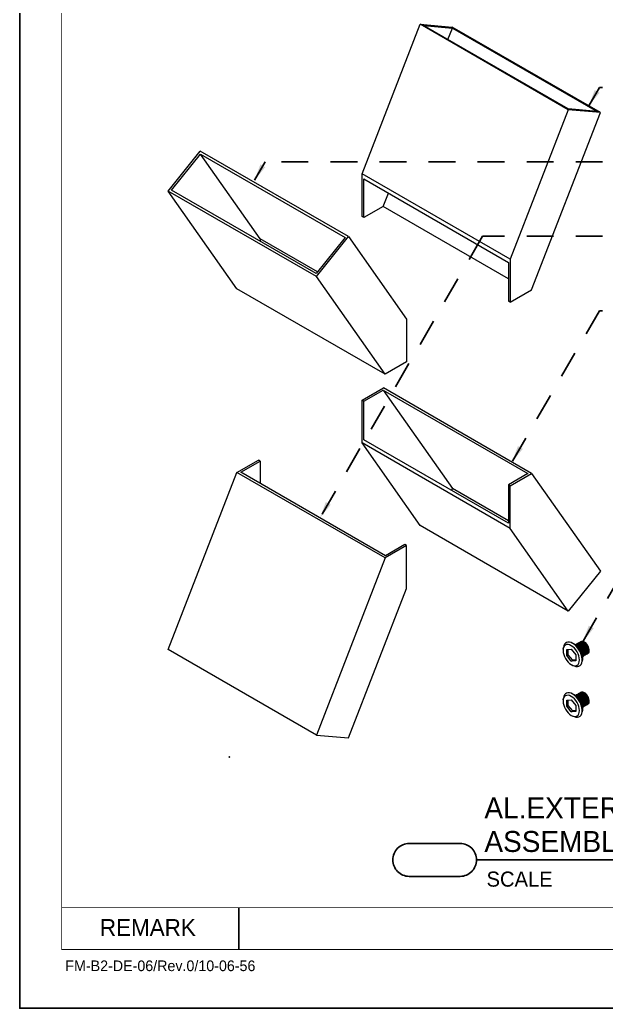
# Model space of a CAD drawing. Header units: millimetres. Extents: x -244126 to 368105, y -173968 to 259060.
# Drawn here: x -167.5 to -27.5, y 2857.8 to 3093.7 of the extents above; entities that cross this region are included whole.
import ezdxf
from ezdxf.enums import TextEntityAlignment as Align

# ---------------------------------------------------------------- set-up
doc = ezdxf.new("R2010")
doc.units = ezdxf.units.MM
doc.header["$MEASUREMENT"] = 0
for name, pattern in [('005_GG_TA_LINE', [13.75, 5, -1.25, 1.25, -1.25, 5]), ('BORDER2', [22.225, 6.35, -3.175, 6.35, -3.175, 0, -3.175]), ('HIDDEN', [9.525, 6.35, -3.175]), ('TA_HL_000.90000', [5.85, 3.195, -2.655])]:
    doc.linetypes.add(name, pattern=pattern)
for name, color, linetype in [('000 - H A T C H', 8, 'Continuous'), ('000 - L I N E 0.1', 1, 'Continuous'), ('000 - SYMBOL CON', 1, 'Continuous'), ('000 - T E X T', 4, 'Continuous'), ('000 - TITLEBLOCK', 4, 'Continuous')]:
    doc.layers.add(name, color=color, linetype=linetype)
doc.styles.add('BROWALLIA', font='BrowalliaUPC.ttf')
doc.styles.add('century gothic111111', font='CordiaUPC.ttf')
doc.styles.add('Cetury Gothic', font='GOTHIC.TTF')
doc.styles.add('MtXpl_BrowalliaUPC', font='BrowalliaUPC.ttf')
doc.styles.add('TA', font='Cordia New.ttf', dxfattribs={"height": 4.5})

# ---------------------------------------------------------------- blocks, each defined once
blk = doc.blocks.new('A$Cfd196da9')
at = {"color": 0, "linetype": 'ByBlock', "const_width": 0.1}
blk.add_lwpolyline([(-143.5, -98), (96.5, -98), (96.5, 99), (-143.5, 99)], close=True, dxfattribs=at)
blk = doc.blocks.new('*U1670')
at = {"linetype": '005_GG_TA_LINE'}
blk.add_point((50, 60), dxfattribs=at)
at = {"layer": '000 - L I N E 0.1', "color": 21, "linetype": 'Continuous'}
blk.add_lwpolyline([(0, 14.24), (0, 0), (14.24, 0)], dxfattribs=at)
at = {"layer": '000 - T E X T', "color": 3}
blk.add_line((52.3, 24), (52.3, 14), dxfattribs=at)
at = {"layer": '000 - T E X T', "color": 3, "const_width": 0.2}
blk.add_lwpolyline([(10, 24), (490, 24)], dxfattribs=at)
at = {"layer": '000 - TITLEBLOCK', "color": 250}
blk.add_lwpolyline([(0, 0), (594, 0), (594, 420), (0, 420)], close=True, dxfattribs=at)
at = {"layer": '000 - T E X T', "color": 3, "xscale": 2, "yscale": 2, "zscale": 2}
blk.add_blockref('A$Cfd196da9', (297, 210), dxfattribs=at)
at = {"color": 4, "insert": (19.12, 21.28), "char_height": 4, "width": 228.247, "attachment_point": 1, "style": 'BROWALLIA'}
blk.add_mtext('{\\fCentury Gothic|b0|i0|c0|p34;REMARK}', dxfattribs=at)
at = {"color": 4, "style": 'TA'}
blk.add_attdef('PAPER_SIZE', text='', height=2.5, dxfattribs=at).set_placement((568.6, 9.97), align=Align.MIDDLE_RIGHT)
blk.add_attdef('SCALE_SIZE', text='', height=2.5, dxfattribs=at).set_placement((573.51, 10.03), align=Align.MIDDLE_LEFT)
at = {"layer": '000 - H A T C H', "color": 4, "insert": (10.87, 11.4), "char_height": 2.5428, "attachment_point": 1, "style": 'century gothic111111'}
blk.add_mtext('FM-B2-DE-06/Rev.0/10-06-56', dxfattribs=at)
at = {"layer": '000 - T E X T', "color": 250, "style": 'TA'}
for tag, height, p in [('SUPERLINK', 2, (17.26, 415.77)), ('NAMEFILE', 2, (17.26, 411.76)), ('SC', 40, (3.36, 375.21))]:
    blk.add_attdef(tag, text='', height=height, dxfattribs=at).set_placement(p, align=Align.MIDDLE_LEFT)
at = {"layer": '000 - T E X T', "color": 4, "style": 'TA'}
for tag, height, p in [('NAME_JOB_1', 2, (523.67, 338.25)), ('NAME_JOB_2', 2, (523.67, 333.89)), ('NAME_PROJECT_1', 3, (493.81, 318.97)), ('NAME_PROJECT_2', 3, (493.81, 311.57)), ('NAME_PROJECT_3', 3, (493.81, 304.17)), ('CODE_VALUE_1', 1.9, (521.15, 289.12)), ('CODE_VALUE_2', 1.9, (521.15, 283.12)), ('PART_NAME_VALUE_1', 1.9, (521.15, 275.87)), ('PART_NAME_VALUE_2', 1.9, (521.15, 269.87)), ('PART_NAME_VALUE_3', 1.9, (521.15, 263.87)), ('MATTERIAL_VALUE_1', 3.6, (521.96, 256.9)), ('SPEC_VALUE', 3.6, (521.96, 248.68)), ('THICKNESS_VALUE', 3.6, (521.96, 240.53)), ('COATING_VALUE_1', 3.6, (521.96, 232.5)), ('COATING_VALUE_2', 3.6, (521.96, 224.47)), ('NAME_TITLE_1', 2.4, (494.51, 77.62)), ('NAME_TITLE_2', 2.4, (494.51, 70.96)), ('NAME_TITLE_3', 2.4, (494.51, 64.3)), ('DRAWING_NO1', 2.4, (494.61, 32.92)), ('DRAWING_NO2', 2.4, (494.61, 24.91))]:
    blk.add_attdef(tag, text='', height=height, dxfattribs=at).set_placement(p, align=Align.MIDDLE_LEFT)
for tag, p in [('NAME_DAFT', (553.41, 136.22)), ('NAME_CHECKED', (553.41, 122.6)), ('NAME_DESIGNER', (553.41, 109.21)), ('NAME_DESIGN_MGR', (553.41, 95.12))]:
    blk.add_attdef(tag, text='', height=3.6, dxfattribs=at).set_placement(p, align=Align.MIDDLE_CENTER)
for tag, p, height in [('REV', (553.53, 50.25), 3.75), ('NAME_REMARK', (55.29, 17.3), 4)]:
    blk.add_attdef(tag, p, '', height=height, dxfattribs=at)
at = {"layer": '000 - T E X T', "color": 4, "style": 'Cetury Gothic'}
for tag, p in [('SHEET_NO.', (561.58, 34)), ('TOTAL_SHEET_NO.', (560.97, 17.64))]:
    blk.add_attdef(tag, text='', height=3.6, dxfattribs=at).set_placement(p, align=Align.CENTER)
blk = doc.blocks.new('A$C9a1803af')
at = {"color": 0, "linetype": 'Continuous', "lineweight": 0, "extrusion": (-1.11022e-16, 0.816497, 0.57735)}
for p, q in [((10.9, 133.95), (24.75, 169.65)), ((60.1, 149.24), (24.75, 169.65)), ((24.75, 169.65), (32.4, 168.97)), ((25.54, 169.37), (32.46, 168.75)), ((60.05, 149.45), (25.54, 169.37)), ((31.39, 165.99), (32.46, 168.75)), ((67.76, 148.55), (32.4, 168.97)), ((32.46, 168.75), (66.97, 148.83)), ((60.1, 149.24), (46.25, 113.54)), ((66.97, 148.83), (60.05, 149.45)), ((67.76, 148.55), (60.1, 149.24)), ((51.36, 106.28), (67.76, 148.55)), ((-35.36, 129.84), (-27.7, 139.37)), ((7.65, 118.95), (-27.7, 139.37)), ((-34.56, 130.06), (-27.64, 138.67)), ((-13.43, 118.44), (-27.64, 138.67)), ((-27.64, 138.67), (6.86, 118.74)), ((46.25, 113.54), (10.9, 133.95)), ((10.9, 123.75), (10.9, 133.95)), ((11.32, 123.5), (11.32, 132.73)), ((11.32, 132.73), (45.83, 112.8)), ((0, 109.43), (-35.36, 129.84)), ((-18.95, 106.51), (-35.36, 129.84)), ((-0.06, 110.13), (-34.56, 130.06)), ((15.94, 126.16), (17.17, 129.35)), ((15.94, 126.16), (11.32, 123.5)), ((45.83, 108.91), (15.94, 126.16)), ((11.32, 123.5), (10.9, 123.75)), ((-13.43, 118.44), (-13.43, 117.85)), ((0.26, 110.53), (-13.43, 118.44)), ((6.86, 118.74), (-0.06, 110.13)), ((0, 109.43), (7.65, 118.95)), ((7.65, 118.95), (21.5, 99.25)), ((46.25, 113.54), (46.25, 103.33)), ((45.83, 112.8), (45.83, 103.58)), ((16.4, 86.1), (0, 109.43)), ((16.4, 86.1), (-18.95, 106.51)), ((46.25, 103.33), (51.36, 106.28)), ((46.25, 103.33), (45.83, 103.58)), ((21.5, 99.25), (21.5, 89.04)), ((21.5, 89.04), (16.4, 86.1)), ((10.9, 79.92), (16, 82.87)), ((51.36, 62.45), (16, 82.87)), ((11.32, 79.68), (15.94, 82.34)), ((15.94, 82.34), (32.46, 58.83)), ((15.94, 82.34), (50.44, 62.42)), ((11.32, 79.68), (10.9, 79.92)), ((10.9, 69.71), (10.9, 79.92)), ((11.32, 70.45), (11.32, 79.68)), ((46.25, 49.3), (10.9, 69.71)), ((24.75, 50.01), (10.9, 69.71)), ((45.83, 50.53), (11.32, 70.45)), ((-18.95, 62.69), (-13.85, 65.63)), ((-18.04, 62.72), (-13.43, 65.39)), ((-13.43, 65.39), (-13.85, 65.63)), ((-13.43, 65.39), (-13.43, 60.06)), ((-35.36, 20.41), (-18.95, 62.69)), ((16.4, 42.27), (-18.95, 62.69)), ((16.47, 42.8), (-18.04, 62.72)), ((50.44, 62.42), (45.83, 59.75)), ((46.25, 59.51), (51.36, 62.45)), ((51.36, 62.45), (67.76, 39.12)), ((45.83, 59.75), (45.83, 50.53)), ((46.25, 59.51), (45.83, 59.75)), ((46.25, 49.3), (46.25, 59.51)), ((32.46, 58.83), (32.14, 58.43)), ((45.83, 51.11), (32.46, 58.83)), ((60.1, 29.6), (24.75, 50.01)), ((60.1, 29.6), (46.25, 49.3)), ((21.5, 45.22), (16.4, 42.27)), ((21.08, 45.46), (16.47, 42.8)), ((21.5, 45.22), (21.08, 45.46)), ((21.5, 35.01), (21.5, 45.22)), ((16.4, 42.27), (0, 0)), ((67.76, 39.12), (60.1, 29.6)), ((7.65, -0.68), (21.5, 35.01)), ((61.27, 21.86), (60.88, 22.03)), ((0, 0), (-35.36, 20.41)), ((58.88, 20.48), (58.93, 20.91)), ((59.76, 20.38), (60.82, 20.47)), ((59.76, 18.97), (59.76, 20.38)), ((59.76, 18.97), (60.12, 19.17)), ((60.82, 17.65), (59.76, 18.97)), ((60.12, 19.17), (60.12, 20.41)), ((61.18, 17.85), (60.12, 19.17)), ((60.82, 20.47), (61.88, 19.15)), ((61.88, 19.15), (61.88, 17.74)), ((60.82, 17.65), (61.18, 17.85)), ((61.88, 17.74), (60.82, 17.65)), ((61.09, 16.67), (61.48, 16.5)), ((61.88, 17.91), (61.18, 17.85)), ((63.47, 18.04), (63.42, 17.62)), ((61.27, 9.76), (60.88, 9.93)), ((58.88, 8.38), (58.93, 8.81)), ((59.76, 8.28), (60.82, 8.38)), ((59.76, 6.87), (59.76, 8.28)), ((60.12, 7.07), (60.12, 8.31)), ((60.82, 8.38), (61.88, 7.06)), ((59.76, 6.87), (60.12, 7.07)), ((60.82, 5.55), (59.76, 6.87)), ((61.18, 5.75), (60.12, 7.07)), ((60.82, 5.55), (61.18, 5.75)), ((61.88, 5.64), (60.82, 5.55)), ((61.88, 5.81), (61.18, 5.75)), ((61.88, 7.06), (61.88, 5.64)), ((63.47, 5.95), (63.42, 5.52)), ((61.09, 4.57), (61.48, 4.4)), ((0, 0), (7.65, -0.68))]:
    blk.add_line(p, q, dxfattribs=at)
at = {"color": 0, "linetype": 'Continuous', "lineweight": 0}
for centre, major_axis, start_param, end_param in [((60.82, 19.06), (1.39, -2.4), -3.926991, 2.356194), ((61.18, 19.26), (-1.6, 2.77), -0.785398, 0.651399), ((61.18, 19.26), (1.6, -2.77), -0.651399, 2.356194), ((64, 20.9), (-0.75, 1.3), -2.62121, -1.793857), ((60.82, 6.96), (1.39, -2.4), -3.926991, 2.356194), ((61.18, 7.16), (-1.6, 2.77), -0.785398, 0.651399), ((61.18, 7.16), (1.6, -2.77), -0.651399, 2.356194), ((64, 8.8), (-0.75, 1.3), -2.62121, -1.793857)]:
    blk.add_ellipse(centre, major_axis=major_axis, ratio=0.57735, start_param=start_param, end_param=end_param, dxfattribs=at)
at = {"color": 0, "linetype": 'Continuous', "lineweight": 0, "extrusion": (3.56837e-16, 2.70119e-16, -1)}
for centre in [(61.53, 19.47), (61.53, 7.37)]:
    blk.add_ellipse(centre, major_axis=(1.39, -2.4), ratio=0.57735, start_param=-2.490193, end_param=-2.356194, dxfattribs=at)
at = {"color": 0, "linetype": 'Continuous', "lineweight": 0, "extrusion": (1.12748e-16, 1.93293e-16, -1)}
blk.add_ellipse((61.53, 19.47), major_axis=(1.39, -2.4), ratio=0.57735, start_param=-2.356194, end_param=-0.651399, dxfattribs=at)
at = {"color": 0, "linetype": 'Continuous', "lineweight": 0, "extrusion": (1.88578e-16, 1.72974e-16, -1)}
blk.add_ellipse((61.53, 7.37), major_axis=(1.39, -2.4), ratio=0.57735, start_param=-2.356194, end_param=-0.651399, dxfattribs=at)
at = {"color": 0, "linetype": 'Continuous', "lineweight": 0}
for points, knots in [([(61.8, 21.56), (61.83, 21.57), (61.92, 21.59), (62.1, 21.6), (62.42, 21.5), (62.85, 21.2), (63.3, 20.61), (63.62, 19.83), (63.65, 19.16), (63.52, 18.83), (63.46, 18.74)], [102.445589, 102.445589, 102.445589, 102.445589, 102.544039, 102.766343, 102.988648, 103.433257, 103.877866, 104.322475, 104.915286, 105.201452, 105.201452, 105.201452, 105.201452]), ([(61.93, 21.59), (61.94, 21.59), (62.03, 21.71), (62.27, 21.84), (62.76, 21.73), (63.27, 21.34), (63.7, 20.73), (63.96, 20.02), (64, 19.35), (63.82, 18.88), (63.59, 18.71), (63.47, 18.67)], [95.853593, 95.853593, 95.853593, 95.853593, 95.874904, 96.319513, 96.764122, 97.208731, 97.65334, 98.097949, 98.542558, 98.987167, 99.345121, 99.345121, 99.345121, 99.345121]), ([(62, 21.4), (62.03, 21.4), (62.06, 21.39), (62.09, 21.39), (62.15, 21.38), (62.23, 21.36), (62.3, 21.33), (62.45, 21.26), (62.6, 21.15), (62.74, 21.01), (62.88, 20.87), (63.02, 20.69), (63.13, 20.5), (63.24, 20.31), (63.32, 20.1), (63.38, 19.89), (63.45, 19.61), (63.46, 19.34), (63.41, 19.12), (63.4, 19.11), (63.4, 19.09), (63.4, 19.08)], [-57.132456, -57.132456, -57.132456, -57.132456, -56.834505, -56.834505, -56.834505, -56.164546, -56.164546, -56.164546, -54.824629, -54.824629, -54.824629, -53.484711, -53.484711, -53.484711, -52.144794, -52.144794, -52.144794, -50.358237, -50.358237, -50.358237, -50.24491, -50.24491, -50.24491, -50.24491]), ([(62.18, 21.57), (62.21, 21.59), (62.25, 21.59), (62.29, 21.6), (62.42, 21.61), (62.56, 21.58), (62.71, 21.5), (62.86, 21.43), (63.01, 21.31), (63.15, 21.16), (63.29, 21.01), (63.42, 20.83), (63.52, 20.63), (63.63, 20.43), (63.7, 20.22), (63.75, 20.01), (63.79, 19.81), (63.8, 19.61), (63.78, 19.43), (63.76, 19.25), (63.7, 19.1), (63.61, 18.99), (63.59, 18.97), (63.57, 18.95), (63.55, 18.93)], [-76.709945, -76.709945, -76.709945, -76.709945, -76.263308, -76.263308, -76.263308, -74.923391, -74.923391, -74.923391, -73.583473, -73.583473, -73.583473, -72.243556, -72.243556, -72.243556, -70.903638, -70.903638, -70.903638, -69.563721, -69.563721, -69.563721, -68.223803, -68.223803, -68.223803, -67.972558, -67.972558, -67.972558, -67.972558]), ([(62.29, 21.79), (62.31, 21.83), (62.42, 21.95), (62.66, 22.03), (63.01, 21.96), (63.35, 21.76), (63.68, 21.45), (63.97, 21.05), (64.18, 20.6), (64.32, 20.13), (64.35, 19.69), (64.25, 19.18), (64, 18.92), (63.77, 18.86), (63.75, 18.86)], [89.570644, 89.570644, 89.570644, 89.570644, 89.699779, 90.094987, 90.391393, 90.687799, 90.984205, 91.280611, 91.577017, 91.873423, 92.169829, 92.466235, 93.059047, 93.139677, 93.139677, 93.139677, 93.139677]), ([(62.53, 21.77), (62.58, 21.79), (62.64, 21.81), (62.7, 21.81), (62.79, 21.81), (62.88, 21.79), (62.98, 21.75), (63.07, 21.71), (63.17, 21.65), (63.27, 21.57), (63.37, 21.5), (63.47, 21.41), (63.56, 21.3), (63.65, 21.2), (63.74, 21.08), (63.81, 20.95), (63.89, 20.82), (63.95, 20.69), (64, 20.55), (64.06, 20.41), (64.09, 20.27), (64.12, 20.14), (64.14, 20), (64.15, 19.87), (64.14, 19.74), (64.14, 19.62), (64.11, 19.51), (64.08, 19.4), (64.04, 19.3), (63.98, 19.21), (63.91, 19.13)], [-95.645785, -95.645785, -95.645785, -95.645785, -95.022153, -95.022153, -95.022153, -94.128875, -94.128875, -94.128875, -93.235597, -93.235597, -93.235597, -92.342318, -92.342318, -92.342318, -91.44904, -91.44904, -91.44904, -90.555762, -90.555762, -90.555762, -89.662483, -89.662483, -89.662483, -88.769205, -88.769205, -88.769205, -87.875927, -87.875927, -87.875927, -86.909902, -86.909902, -86.909902, -86.909902]), ([(62.64, 22), (62.69, 22.07), (62.9, 22.24), (63.43, 22.2), (63.94, 21.77), (64.23, 21.38), (64.36, 21.17), (64.45, 20.98), (64.51, 20.83), (64.62, 20.54), (64.71, 20.09), (64.65, 19.55), (64.43, 19.19), (64.21, 19.08), (64.1, 19.06)], [83.287799, 83.287799, 83.287799, 83.287799, 83.574055, 84.166867, 84.759679, 84.907882, 85.056085, 85.204288, 85.278389, 85.352491, 85.747699, 86.142907, 86.538115, 86.857154, 86.857154, 86.857154, 86.857154]), ([(63.61, 19.6), (63.61, 19.74), (63.58, 19.9), (63.54, 20.05), (63.5, 20.17), (63.46, 20.29), (63.4, 20.41), (63.32, 20.59), (63.22, 20.75), (63.11, 20.9), (62.99, 21.05), (62.87, 21.18), (62.74, 21.27), (62.71, 21.3), (62.68, 21.32), (62.65, 21.34)], [-315.237979, -315.237979, -315.237979, -315.237979, -314.241946, -314.241946, -314.241946, -313.465186, -313.465186, -313.465186, -312.300045, -312.300045, -312.300045, -311.134905, -311.134905, -311.134905, -310.859291, -310.859291, -310.859291, -310.859291]), ([(62.88, 21.98), (63.02, 22.03), (63.2, 22.01), (63.39, 21.93), (63.58, 21.83), (63.79, 21.66), (63.97, 21.44), (64.01, 21.39), (64.05, 21.33), (64.09, 21.27), (64.13, 21.21), (64.17, 21.14), (64.21, 21.08), (64.24, 21.01), (64.28, 20.95), (64.31, 20.88), (64.32, 20.84), (64.34, 20.81), (64.35, 20.78), (64.36, 20.74), (64.37, 20.71), (64.39, 20.67), (64.45, 20.49), (64.49, 20.3), (64.5, 20.13), (64.51, 19.95), (64.49, 19.79), (64.45, 19.65), (64.4, 19.52), (64.34, 19.42), (64.26, 19.34)], [-114.582277, -114.582277, -114.582277, -114.582277, -112.88772, -112.88772, -112.88772, -111.101163, -111.101163, -111.101163, -110.654524, -110.654524, -110.654524, -110.207885, -110.207885, -110.207885, -109.761246, -109.761246, -109.761246, -109.537926, -109.537926, -109.537926, -109.314607, -109.314607, -109.314607, -108.123569, -108.123569, -108.123569, -106.932531, -106.932531, -106.932531, -105.84436, -105.84436, -105.84436, -105.84436]), ([(62.99, 22.2), (63.03, 22.25), (63.17, 22.39), (63.52, 22.45), (64.03, 22.22), (64.52, 21.73), (64.89, 21.06), (65.07, 20.35), (65.01, 19.73), (64.77, 19.38), (64.54, 19.28), (64.45, 19.26)], [77.004006, 77.004006, 77.004006, 77.004006, 77.201326, 77.645935, 78.090544, 78.535153, 78.979762, 79.424371, 79.86898, 80.313589, 80.573008, 80.573008, 80.573008, 80.573008]), ([(63.97, 19.8), (63.96, 20.02), (63.9, 20.25), (63.81, 20.48), (63.71, 20.75), (63.55, 21.01), (63.37, 21.21), (63.26, 21.35), (63.13, 21.46), (63, 21.54)], [-296.302093, -296.302093, -296.302093, -296.302093, -294.822937, -294.822937, -294.822937, -293.075226, -293.075226, -293.075226, -291.918801, -291.918801, -291.918801, -291.918801]), ([(63.24, 22.18), (63.32, 22.21), (63.41, 22.22), (63.51, 22.21), (63.65, 22.18), (63.8, 22.11), (63.95, 22.01), (64.1, 21.9), (64.24, 21.75), (64.37, 21.58), (64.5, 21.4), (64.61, 21.21), (64.69, 21), (64.78, 20.8), (64.83, 20.58), (64.85, 20.38), (64.86, 20.19), (64.85, 20), (64.8, 19.84), (64.76, 19.72), (64.69, 19.62), (64.61, 19.54)], [-133.518196, -133.518196, -133.518196, -133.518196, -132.539843, -132.539843, -132.539843, -131.199926, -131.199926, -131.199926, -129.860008, -129.860008, -129.860008, -128.520091, -128.520091, -128.520091, -127.180173, -127.180173, -127.180173, -125.840256, -125.840256, -125.840256, -124.779464, -124.779464, -124.779464, -124.779464]), ([(64.32, 20.01), (64.32, 20.01), (64.32, 20.01), (64.32, 20.02), (64.31, 20.19), (64.28, 20.37), (64.22, 20.55), (64.14, 20.79), (64.02, 21.03), (63.87, 21.23), (63.8, 21.34), (63.72, 21.43), (63.64, 21.51), (63.6, 21.55), (63.55, 21.59), (63.51, 21.63), (63.47, 21.67), (63.43, 21.7), (63.38, 21.73), (63.37, 21.73), (63.36, 21.74), (63.35, 21.75)], [-277.362464, -277.362464, -277.362464, -277.362464, -277.345828, -277.345828, -277.345828, -276.180688, -276.180688, -276.180688, -274.627167, -274.627167, -274.627167, -273.850407, -273.850407, -273.850407, -273.462027, -273.462027, -273.462027, -273.073646, -273.073646, -273.073646, -272.990275, -272.990275, -272.990275, -272.990275]), ([(64.68, 20.22), (64.67, 20.26), (64.67, 20.3), (64.66, 20.35), (64.63, 20.61), (64.54, 20.89), (64.4, 21.15), (64.27, 21.41), (64.09, 21.64), (63.9, 21.81), (63.84, 21.86), (63.77, 21.91), (63.71, 21.95)], [-258.422001, -258.422001, -258.422001, -258.422001, -258.121009, -258.121009, -258.121009, -256.373298, -256.373298, -256.373298, -254.625587, -254.625587, -254.625587, -254.056782, -254.056782, -254.056782, -254.056782]), ([(64.9, 21.03), (64.84, 21.19), (64.77, 21.34), (64.68, 21.48), (64.56, 21.67), (64.42, 21.85), (64.26, 21.99), (64.18, 22.06), (64.09, 22.13), (64.01, 22.19)], [2.609386, 2.609386, 2.609386, 2.609386, 3.617089, 3.617089, 3.617089, 4.970011, 4.970011, 4.970011, 5.708293, 5.708293, 5.708293, 5.708293]), ([(62.25, 21.16), (62.31, 21.12), (62.59, 20.89), (62.97, 20.38), (63.16, 19.87), (63.21, 19.68)], [109.49957, 109.49957, 109.49957, 109.49957, 109.657782, 110.250594, 110.625782, 110.625782, 110.625782, 110.625782]), ([(63.24, 19.58), (63.23, 19.66), (63.22, 19.73), (63.2, 19.8), (63.18, 19.87), (63.16, 19.94), (63.13, 20.01), (63.11, 20.08), (63.08, 20.14), (63.05, 20.21), (62.99, 20.34), (62.92, 20.47), (62.84, 20.58), (62.76, 20.7), (62.67, 20.81), (62.57, 20.9), (62.48, 20.99), (62.39, 21.07), (62.29, 21.13)], [-333.752081, -333.752081, -333.752081, -333.752081, -333.272575, -333.272575, -333.272575, -332.835648, -332.835648, -332.835648, -332.39872, -332.39872, -332.39872, -331.524865, -331.524865, -331.524865, -330.651009, -330.651009, -330.651009, -329.795067, -329.795067, -329.795067, -329.795067]), ([(65.03, 20.42), (65.02, 20.57), (64.99, 20.73), (64.95, 20.89), (64.93, 20.94), (64.92, 20.99), (64.9, 21.03)], [-239.493332, -239.493332, -239.493332, -239.493332, -238.459262, -238.459262, -238.459262, -238.145045, -238.145045, -238.145045, -238.145045]), ([(61.8, 9.46), (61.83, 9.47), (61.92, 9.5), (62.1, 9.5), (62.42, 9.4), (62.85, 9.1), (63.3, 8.51), (63.62, 7.73), (63.65, 7.06), (63.52, 6.73), (63.46, 6.64)], [102.445589, 102.445589, 102.445589, 102.445589, 102.544039, 102.766343, 102.988648, 103.433257, 103.877866, 104.322475, 104.915286, 105.201452, 105.201452, 105.201452, 105.201452]), ([(61.93, 9.49), (61.94, 9.49), (62.03, 9.61), (62.27, 9.75), (62.76, 9.64), (63.27, 9.24), (63.7, 8.63), (63.96, 7.92), (64, 7.25), (63.82, 6.78), (63.59, 6.61), (63.47, 6.57)], [95.853593, 95.853593, 95.853593, 95.853593, 95.874904, 96.319513, 96.764122, 97.208731, 97.65334, 98.097949, 98.542558, 98.987167, 99.345121, 99.345121, 99.345121, 99.345121]), ([(62.18, 9.47), (62.21, 9.49), (62.25, 9.5), (62.29, 9.5), (62.42, 9.51), (62.56, 9.48), (62.71, 9.4), (62.86, 9.33), (63.01, 9.21), (63.15, 9.06), (63.29, 8.91), (63.42, 8.73), (63.52, 8.53), (63.63, 8.33), (63.7, 8.12), (63.75, 7.91), (63.79, 7.71), (63.8, 7.51), (63.78, 7.33), (63.76, 7.15), (63.7, 7), (63.61, 6.89), (63.59, 6.87), (63.57, 6.85), (63.55, 6.83)], [-76.709945, -76.709945, -76.709945, -76.709945, -76.263308, -76.263308, -76.263308, -74.923391, -74.923391, -74.923391, -73.583473, -73.583473, -73.583473, -72.243556, -72.243556, -72.243556, -70.903638, -70.903638, -70.903638, -69.563721, -69.563721, -69.563721, -68.223803, -68.223803, -68.223803, -67.972558, -67.972558, -67.972558, -67.972558]), ([(62.29, 9.69), (62.31, 9.73), (62.42, 9.85), (62.66, 9.93), (63.01, 9.86), (63.35, 9.66), (63.68, 9.35), (63.97, 8.95), (64.18, 8.5), (64.32, 8.03), (64.35, 7.59), (64.25, 7.08), (64, 6.82), (63.77, 6.76), (63.75, 6.76)], [89.570644, 89.570644, 89.570644, 89.570644, 89.699779, 90.094987, 90.391393, 90.687799, 90.984205, 91.280611, 91.577017, 91.873423, 92.169829, 92.466235, 93.059047, 93.139677, 93.139677, 93.139677, 93.139677]), ([(62.53, 9.68), (62.58, 9.7), (62.64, 9.71), (62.7, 9.71), (62.79, 9.71), (62.88, 9.69), (62.98, 9.65), (63.07, 9.61), (63.17, 9.55), (63.27, 9.48), (63.37, 9.4), (63.47, 9.31), (63.56, 9.2), (63.65, 9.1), (63.74, 8.98), (63.81, 8.85), (63.89, 8.72), (63.95, 8.59), (64, 8.45), (64.06, 8.31), (64.09, 8.17), (64.12, 8.04), (64.14, 7.9), (64.15, 7.77), (64.14, 7.64), (64.14, 7.52), (64.11, 7.41), (64.08, 7.31), (64.04, 7.2), (63.98, 7.11), (63.91, 7.04)], [-95.645785, -95.645785, -95.645785, -95.645785, -95.022153, -95.022153, -95.022153, -94.128875, -94.128875, -94.128875, -93.235597, -93.235597, -93.235597, -92.342318, -92.342318, -92.342318, -91.44904, -91.44904, -91.44904, -90.555762, -90.555762, -90.555762, -89.662483, -89.662483, -89.662483, -88.769205, -88.769205, -88.769205, -87.875927, -87.875927, -87.875927, -86.909902, -86.909902, -86.909902, -86.909902]), ([(62.64, 9.9), (62.69, 9.97), (62.9, 10.14), (63.43, 10.1), (63.94, 9.67), (64.23, 9.28), (64.36, 9.07), (64.45, 8.88), (64.51, 8.73), (64.62, 8.45), (64.71, 7.99), (64.65, 7.45), (64.43, 7.09), (64.21, 6.98), (64.1, 6.96)], [83.287799, 83.287799, 83.287799, 83.287799, 83.574055, 84.166867, 84.759679, 84.907882, 85.056085, 85.204288, 85.278389, 85.352491, 85.747699, 86.142907, 86.538115, 86.857154, 86.857154, 86.857154, 86.857154]), ([(62.88, 9.88), (63.02, 9.93), (63.2, 9.92), (63.39, 9.83), (63.58, 9.73), (63.79, 9.56), (63.97, 9.34), (64.01, 9.29), (64.05, 9.23), (64.09, 9.17), (64.13, 9.11), (64.17, 9.04), (64.21, 8.98), (64.24, 8.91), (64.28, 8.85), (64.31, 8.78), (64.32, 8.74), (64.34, 8.71), (64.35, 8.68), (64.36, 8.64), (64.37, 8.61), (64.39, 8.57), (64.45, 8.39), (64.49, 8.2), (64.5, 8.03), (64.51, 7.85), (64.49, 7.69), (64.45, 7.55), (64.4, 7.42), (64.34, 7.32), (64.26, 7.24)], [-114.582277, -114.582277, -114.582277, -114.582277, -112.88772, -112.88772, -112.88772, -111.101163, -111.101163, -111.101163, -110.654524, -110.654524, -110.654524, -110.207885, -110.207885, -110.207885, -109.761246, -109.761246, -109.761246, -109.537926, -109.537926, -109.537926, -109.314607, -109.314607, -109.314607, -108.123569, -108.123569, -108.123569, -106.932531, -106.932531, -106.932531, -105.84436, -105.84436, -105.84436, -105.84436]), ([(62.99, 10.1), (63.03, 10.15), (63.17, 10.29), (63.52, 10.35), (64.03, 10.12), (64.52, 9.63), (64.89, 8.96), (65.07, 8.25), (65.01, 7.63), (64.77, 7.28), (64.54, 7.18), (64.45, 7.16)], [77.004006, 77.004006, 77.004006, 77.004006, 77.201326, 77.645935, 78.090544, 78.535153, 78.979762, 79.424371, 79.86898, 80.313589, 80.573008, 80.573008, 80.573008, 80.573008]), ([(63.97, 7.7), (63.96, 7.92), (63.9, 8.16), (63.81, 8.38), (63.71, 8.65), (63.55, 8.91), (63.37, 9.11), (63.26, 9.25), (63.13, 9.36), (63, 9.44)], [-296.302093, -296.302093, -296.302093, -296.302093, -294.822937, -294.822937, -294.822937, -293.075226, -293.075226, -293.075226, -291.918801, -291.918801, -291.918801, -291.918801]), ([(63.24, 10.08), (63.32, 10.11), (63.41, 10.12), (63.51, 10.11), (63.65, 10.08), (63.8, 10.01), (63.95, 9.91), (64.1, 9.8), (64.24, 9.65), (64.37, 9.48), (64.5, 9.31), (64.61, 9.11), (64.69, 8.9), (64.78, 8.7), (64.83, 8.48), (64.85, 8.28), (64.86, 8.09), (64.85, 7.9), (64.8, 7.75), (64.76, 7.62), (64.69, 7.52), (64.61, 7.44)], [-133.518196, -133.518196, -133.518196, -133.518196, -132.539843, -132.539843, -132.539843, -131.199926, -131.199926, -131.199926, -129.860008, -129.860008, -129.860008, -128.520091, -128.520091, -128.520091, -127.180173, -127.180173, -127.180173, -125.840256, -125.840256, -125.840256, -124.779464, -124.779464, -124.779464, -124.779464]), ([(64.32, 7.91), (64.32, 7.91), (64.32, 7.92), (64.32, 7.92), (64.31, 8.09), (64.28, 8.27), (64.22, 8.45), (64.14, 8.69), (64.02, 8.93), (63.87, 9.13), (63.8, 9.24), (63.72, 9.33), (63.64, 9.41), (63.6, 9.46), (63.55, 9.49), (63.51, 9.53), (63.47, 9.57), (63.43, 9.6), (63.38, 9.63), (63.37, 9.63), (63.36, 9.64), (63.35, 9.65)], [-277.362464, -277.362464, -277.362464, -277.362464, -277.345828, -277.345828, -277.345828, -276.180688, -276.180688, -276.180688, -274.627167, -274.627167, -274.627167, -273.850407, -273.850407, -273.850407, -273.462027, -273.462027, -273.462027, -273.073646, -273.073646, -273.073646, -272.990275, -272.990275, -272.990275, -272.990275]), ([(64.68, 8.12), (64.67, 8.16), (64.67, 8.21), (64.66, 8.25), (64.63, 8.51), (64.54, 8.8), (64.4, 9.05), (64.27, 9.31), (64.09, 9.54), (63.9, 9.71), (63.84, 9.76), (63.77, 9.81), (63.71, 9.85)], [-258.422001, -258.422001, -258.422001, -258.422001, -258.121009, -258.121009, -258.121009, -256.373298, -256.373298, -256.373298, -254.625587, -254.625587, -254.625587, -254.056782, -254.056782, -254.056782, -254.056782]), ([(64.9, 8.93), (64.84, 9.09), (64.77, 9.24), (64.68, 9.38), (64.56, 9.57), (64.42, 9.75), (64.26, 9.89), (64.18, 9.97), (64.09, 10.03), (64.01, 10.09)], [2.609386, 2.609386, 2.609386, 2.609386, 3.617089, 3.617089, 3.617089, 4.970011, 4.970011, 4.970011, 5.708293, 5.708293, 5.708293, 5.708293]), ([(62, 9.3), (62.03, 9.3), (62.06, 9.3), (62.09, 9.29), (62.15, 9.28), (62.23, 9.26), (62.3, 9.23), (62.45, 9.16), (62.6, 9.05), (62.74, 8.91), (62.88, 8.77), (63.02, 8.59), (63.13, 8.4), (63.24, 8.21), (63.32, 8), (63.38, 7.79), (63.45, 7.51), (63.46, 7.24), (63.41, 7.02), (63.4, 7.01), (63.4, 6.99), (63.4, 6.98)], [-57.132456, -57.132456, -57.132456, -57.132456, -56.834505, -56.834505, -56.834505, -56.164546, -56.164546, -56.164546, -54.824629, -54.824629, -54.824629, -53.484711, -53.484711, -53.484711, -52.144794, -52.144794, -52.144794, -50.358237, -50.358237, -50.358237, -50.24491, -50.24491, -50.24491, -50.24491]), ([(62.25, 9.06), (62.31, 9.02), (62.59, 8.79), (62.97, 8.28), (63.16, 7.77), (63.21, 7.58)], [109.49957, 109.49957, 109.49957, 109.49957, 109.657782, 110.250594, 110.625782, 110.625782, 110.625782, 110.625782]), ([(63.24, 7.48), (63.23, 7.56), (63.22, 7.63), (63.2, 7.71), (63.18, 7.77), (63.16, 7.84), (63.13, 7.91), (63.11, 7.98), (63.08, 8.04), (63.05, 8.11), (62.99, 8.24), (62.92, 8.37), (62.84, 8.48), (62.76, 8.6), (62.67, 8.71), (62.57, 8.8), (62.48, 8.89), (62.39, 8.97), (62.29, 9.03)], [-333.752081, -333.752081, -333.752081, -333.752081, -333.272575, -333.272575, -333.272575, -332.835648, -332.835648, -332.835648, -332.39872, -332.39872, -332.39872, -331.524865, -331.524865, -331.524865, -330.651009, -330.651009, -330.651009, -329.795067, -329.795067, -329.795067, -329.795067]), ([(63.61, 7.5), (63.61, 7.65), (63.58, 7.8), (63.54, 7.95), (63.5, 8.07), (63.46, 8.19), (63.4, 8.31), (63.32, 8.49), (63.22, 8.66), (63.11, 8.8), (62.99, 8.95), (62.87, 9.08), (62.74, 9.17), (62.71, 9.2), (62.68, 9.22), (62.65, 9.24)], [-315.237979, -315.237979, -315.237979, -315.237979, -314.241946, -314.241946, -314.241946, -313.465186, -313.465186, -313.465186, -312.300045, -312.300045, -312.300045, -311.134905, -311.134905, -311.134905, -310.859291, -310.859291, -310.859291, -310.859291]), ([(65.03, 8.32), (65.02, 8.47), (64.99, 8.63), (64.95, 8.79), (64.93, 8.84), (64.92, 8.89), (64.9, 8.93)], [-239.493332, -239.493332, -239.493332, -239.493332, -238.459262, -238.459262, -238.459262, -238.145045, -238.145045, -238.145045, -238.145045])]:
    blk.add_open_spline(points, degree=3, knots=knots, dxfattribs=at)
for points in [[(62.14, 21.38), (62.14, 21.38), (62.14, 21.38), (62.14, 21.38)], [(62.22, 21.36), (62.22, 21.36), (62.22, 21.36), (62.22, 21.36)], [(62.31, 21.6), (62.31, 21.6), (62.31, 21.6), (62.31, 21.6)], [(62.54, 21.41), (62.57, 21.38), (62.61, 21.36), (62.65, 21.34)], [(62.59, 21.37), (62.59, 21.37), (62.59, 21.37), (62.59, 21.37)], [(62.67, 21.8), (62.67, 21.8), (62.67, 21.8), (62.67, 21.8)], [(62.87, 21.78), (62.87, 21.78), (62.87, 21.78), (62.87, 21.78)], [(62.9, 21.99), (62.9, 21.99), (62.9, 21.99), (62.9, 21.99)], [(62.91, 21.6), (62.94, 21.58), (62.97, 21.56), (63, 21.54)], [(63.25, 21.82), (63.28, 21.79), (63.32, 21.77), (63.35, 21.75)], [(63.3, 21.78), (63.3, 21.78), (63.3, 21.78), (63.3, 21.78)], [(63.61, 22.02), (63.64, 21.99), (63.67, 21.97), (63.71, 21.95)], [(63.66, 21.98), (63.66, 21.98), (63.66, 21.98), (63.65, 21.98)], [(63.97, 22.21), (63.98, 22.21), (63.99, 22.2), (64.01, 22.19)], [(62.24, 21.17), (62.26, 21.16), (62.28, 21.14), (62.29, 21.13)], [(62.6, 20.83), (62.6, 20.83), (62.6, 20.83), (62.6, 20.83)], [(62.64, 20.83), (62.64, 20.83), (62.64, 20.83), (62.64, 20.83)], [(62.67, 20.76), (62.67, 20.76), (62.67, 20.76), (62.67, 20.76)], [(62.98, 21.05), (62.98, 21.05), (62.98, 21.05), (62.98, 21.05)], [(62.99, 21.04), (62.99, 21.04), (62.99, 21.04), (62.99, 21.04)], [(63.01, 20.98), (63.01, 20.98), (63.01, 20.98), (63.01, 20.98)], [(63.02, 20.96), (63.02, 20.96), (63.02, 20.96), (63.02, 20.96)], [(63.1, 20), (63.1, 20), (63.1, 20), (63.1, 20)], [(63.14, 19.91), (63.14, 19.91), (63.14, 19.91), (63.14, 19.91)], [(63.42, 19.19), (63.42, 19.19), (63.42, 19.19), (63.42, 19.19)], [(63.43, 19.26), (63.43, 19.26), (63.43, 19.26), (63.43, 19.26)], [(63.59, 18.97), (63.59, 18.97), (63.59, 18.97), (63.59, 18.97)], [(63.61, 19.6), (63.62, 19.56), (63.62, 19.51), (63.62, 19.47)], [(63.62, 19.55), (63.62, 19.55), (63.62, 19.55), (63.62, 19.55)], [(63.62, 19.54), (63.62, 19.54), (63.62, 19.54), (63.62, 19.54)], [(63.77, 19.39), (63.77, 19.39), (63.77, 19.39), (63.77, 19.39)], [(63.78, 19.46), (63.78, 19.46), (63.78, 19.46), (63.78, 19.46)], [(63.97, 19.8), (63.97, 19.76), (63.97, 19.72), (63.98, 19.67)], [(63.97, 19.74), (63.97, 19.74), (63.97, 19.74), (63.97, 19.74)], [(64.07, 19.38), (64.07, 19.38), (64.07, 19.38), (64.07, 19.38)], [(64.3, 19.38), (64.3, 19.38), (64.3, 19.38), (64.3, 19.38)], [(64.32, 20.01), (64.32, 19.97), (64.33, 19.93), (64.33, 19.88)], [(64.68, 20.22), (64.68, 20.17), (64.68, 20.13), (64.68, 20.09)], [(64.68, 20.15), (64.68, 20.15), (64.68, 20.15), (64.68, 20.15)], [(65.03, 20.42), (65.03, 20.38), (65.03, 20.34), (65.04, 20.3)], [(62.31, 9.5), (62.31, 9.5), (62.31, 9.5), (62.31, 9.5)], [(62.67, 9.7), (62.67, 9.71), (62.67, 9.71), (62.67, 9.71)], [(62.87, 9.68), (62.87, 9.68), (62.87, 9.68), (62.87, 9.68)], [(62.9, 9.89), (62.9, 9.89), (62.9, 9.89), (62.9, 9.89)], [(62.91, 9.5), (62.94, 9.48), (62.97, 9.46), (63, 9.44)], [(63.25, 9.72), (63.28, 9.69), (63.32, 9.67), (63.35, 9.65)], [(63.3, 9.68), (63.3, 9.68), (63.3, 9.68), (63.3, 9.68)], [(63.61, 9.92), (63.64, 9.89), (63.67, 9.87), (63.71, 9.85)], [(63.66, 9.88), (63.66, 9.88), (63.66, 9.88), (63.65, 9.88)], [(63.97, 10.11), (63.98, 10.11), (63.99, 10.1), (64.01, 10.09)], [(62.14, 9.28), (62.14, 9.28), (62.14, 9.28), (62.14, 9.28)], [(62.22, 9.26), (62.22, 9.26), (62.22, 9.26), (62.22, 9.26)], [(62.24, 9.07), (62.26, 9.06), (62.28, 9.05), (62.29, 9.03)], [(62.54, 9.31), (62.57, 9.29), (62.61, 9.26), (62.65, 9.24)], [(62.59, 9.27), (62.59, 9.27), (62.59, 9.27), (62.59, 9.27)], [(62.6, 8.74), (62.6, 8.74), (62.6, 8.74), (62.6, 8.74)], [(62.64, 8.73), (62.64, 8.73), (62.64, 8.73), (62.64, 8.73)], [(62.67, 8.66), (62.67, 8.66), (62.67, 8.66), (62.67, 8.66)], [(62.98, 8.95), (62.98, 8.95), (62.98, 8.95), (62.98, 8.95)], [(62.99, 8.94), (62.99, 8.94), (62.99, 8.94), (62.99, 8.94)], [(63.01, 8.88), (63.01, 8.88), (63.01, 8.88), (63.01, 8.88)], [(63.02, 8.86), (63.02, 8.86), (63.02, 8.86), (63.02, 8.86)], [(63.1, 7.9), (63.1, 7.9), (63.1, 7.9), (63.1, 7.9)], [(63.14, 7.81), (63.14, 7.81), (63.14, 7.81), (63.14, 7.81)], [(63.42, 7.09), (63.42, 7.09), (63.42, 7.09), (63.42, 7.09)], [(63.43, 7.16), (63.43, 7.16), (63.43, 7.16), (63.43, 7.16)], [(63.61, 7.5), (63.62, 7.46), (63.62, 7.41), (63.62, 7.37)], [(63.62, 7.45), (63.62, 7.45), (63.62, 7.45), (63.62, 7.45)], [(63.62, 7.44), (63.62, 7.44), (63.62, 7.44), (63.62, 7.44)], [(63.77, 7.29), (63.77, 7.29), (63.77, 7.29), (63.77, 7.29)], [(63.78, 7.36), (63.78, 7.36), (63.78, 7.36), (63.78, 7.36)], [(63.97, 7.7), (63.97, 7.66), (63.97, 7.62), (63.98, 7.58)], [(63.97, 7.64), (63.97, 7.64), (63.97, 7.64), (63.97, 7.64)], [(64.07, 7.28), (64.07, 7.28), (64.07, 7.28), (64.07, 7.28)], [(64.3, 7.28), (64.3, 7.28), (64.3, 7.28), (64.3, 7.28)], [(64.32, 7.91), (64.32, 7.87), (64.33, 7.83), (64.33, 7.79)], [(64.68, 8.12), (64.68, 8.07), (64.68, 8.03), (64.68, 7.99)], [(64.68, 8.05), (64.68, 8.05), (64.68, 8.05), (64.68, 8.05)], [(65.03, 8.32), (65.03, 8.28), (65.03, 8.24), (65.04, 8.2)], [(63.59, 6.88), (63.59, 6.88), (63.59, 6.88), (63.59, 6.88)]]:
    blk.add_open_spline(points, degree=3, dxfattribs=at)
blk = doc.blocks.new('*U151')
at = {"color": 4}
blk.add_line((-4.26, 5.7), (-57.3, 5.7), dxfattribs=at)
for p in [(-4.26, 5.7), (0, 0)]:
    blk.add_point(p)
at = {"layer": '000 - SYMBOL CON', "color": 0, "linetype": 'ByBlock'}
blk.add_lwpolyline([(-65.34, 7.66, 0.414214), (-67.3, 5.7, 0.414214), (-65.34, 3.74), (-59.26, 3.74, 0.414214), (-57.3, 5.7, 0.414214), (-59.26, 7.66)], format="xyb", close=True, dxfattribs=at)
at = {"color": 4, "linetype": 'BORDER2', "style": 'Cetury Gothic'}
blk.add_text('SCALE', height=1.8, dxfattribs=at).set_placement((-56.11, 2.51))
at = {"color": 0, "style": 'TA'}
for tag, p in [('HEADING2', (-56.37, 10.65)), ('HEADING', (-56.37, 6.65))]:
    blk.add_attdef(tag, p, '', height=2.5, dxfattribs=at)
for tag, height, p in [('LO', 2.7, (-4.76, 6.65)), ('SC', 1.85, (-4.7, 2.51))]:
    blk.add_attdef(tag, text='', height=height, dxfattribs=at).set_placement(p, align=Align.RIGHT)
at = {"layer": '000 - T E X T', "color": 0, "style": 'MtXpl_BrowalliaUPC'}
blk.add_attdef('NO.CODE', text='', height=2, dxfattribs=at).set_placement((-62.3, 5.7), align=Align.MIDDLE_CENTER)
blk = doc.blocks.new('000 - ARROW FOR SYMBOL')
at = {"layer": '000 - SYMBOL CON', "color": 0, "linetype": 'HIDDEN'}
blk.add_solid([(1.29, 1.57), (0, 0), (0.71, 1.9)], dxfattribs=at)
blk = doc.blocks.new('*U178')
at = {"layer": '000 - H A T C H', "linetype": '005_GG_TA_LINE'}
h = blk.add_hatch(color=250, dxfattribs=at)
h.dxf.hatch_style = 1
edge = h.paths.add_edge_path()
edge.add_arc((-8.02, 0), 1.96, 90, 180)
edge.add_arc((-8.02, 0), 1.96, 180, 270)
edge.add_line((-8.02, -1.96), (8.02, -1.96))
edge.add_arc((8.02, 0), 1.96, 270, 360)
edge.add_arc((8.02, 0), 1.96, 360, 450)
edge.add_line((8.02, 1.96), (-8.02, 1.96))
for p in [(0, 6.96), (0, -6.96)]:
    blk.add_point(p)
at = {"layer": '000 - SYMBOL CON', "color": 0}
blk.add_lwpolyline([(-8.02, 2, 0.414214), (-9.98, 0.04, 0.414214), (-8.02, -1.92), (8.02, -1.92, 0.414214), (9.98, 0.04, 0.414214), (8.02, 2)], format="xyb", close=True, dxfattribs=at)
at = {"layer": '000 - SYMBOL CON', "color": 0, "linetype": 'ByBlock'}
blk.add_lwpolyline([(-9.98, 0), (-57.15, 0), (-58.42, -2.2)], dxfattribs=at)
at = {"layer": '000 - SYMBOL CON', "color": 0}
blk.add_blockref('000 - ARROW FOR SYMBOL', (-58.42, -2.2), dxfattribs=at)
at = {"layer": '000 - T E X T', "color": 0, "style": 'MtXpl_BrowalliaUPC'}
blk.add_attdef('NO.CODE', text='', height=2, dxfattribs=at).set_placement((0, 0), align=Align.MIDDLE_CENTER)
blk = doc.blocks.new('*U179')
at = {"layer": '000 - H A T C H', "linetype": '005_GG_TA_LINE'}
h = blk.add_hatch(color=250, dxfattribs=at)
h.dxf.hatch_style = 1
edge = h.paths.add_edge_path()
edge.add_arc((-8.02, 0), 1.96, 90, 180)
edge.add_arc((-8.02, 0), 1.96, 180, 270)
edge.add_line((-8.02, -1.96), (8.02, -1.96))
edge.add_arc((8.02, 0), 1.96, 270, 360)
edge.add_arc((8.02, 0), 1.96, 360, 450)
edge.add_line((8.02, 1.96), (-8.02, 1.96))
for p in [(0, 6.96), (0, -6.96)]:
    blk.add_point(p)
at = {"layer": '000 - SYMBOL CON', "color": 0}
blk.add_lwpolyline([(-8.02, 2, 0.414214), (-9.98, 0.04, 0.414214), (-8.02, -1.92), (8.02, -1.92, 0.414214), (9.98, 0.04, 0.414214), (8.02, 2)], format="xyb", close=True, dxfattribs=at)
at = {"layer": '000 - SYMBOL CON', "color": 0, "linetype": 'ByBlock'}
blk.add_lwpolyline([(-9.98, 0), (-97.04, 0), (-98.31, -2.2)], dxfattribs=at)
at = {"layer": '000 - SYMBOL CON', "color": 0}
blk.add_blockref('000 - ARROW FOR SYMBOL', (-98.31, -2.2), dxfattribs=at)
at = {"layer": '000 - T E X T', "color": 0, "style": 'MtXpl_BrowalliaUPC'}
blk.add_attdef('NO.CODE', text='', height=2, dxfattribs=at).set_placement((0, 0), align=Align.MIDDLE_CENTER)
blk = doc.blocks.new('*U180')
at = {"layer": '000 - H A T C H', "linetype": '005_GG_TA_LINE'}
h = blk.add_hatch(color=250, dxfattribs=at)
h.dxf.hatch_style = 1
edge = h.paths.add_edge_path()
edge.add_arc((-8.02, 0), 1.96, 90, 180)
edge.add_arc((-8.02, 0), 1.96, 180, 270)
edge.add_line((-8.02, -1.96), (8.02, -1.96))
edge.add_arc((8.02, 0), 1.96, 270, 360)
edge.add_arc((8.02, 0), 1.96, 360, 450)
edge.add_line((8.02, 1.96), (-8.02, 1.96))
for p in [(0, 6.96), (0, -6.96)]:
    blk.add_point(p)
at = {"layer": '000 - SYMBOL CON', "color": 0}
blk.add_lwpolyline([(-8.02, 2, 0.414214), (-9.98, 0.04, 0.414214), (-8.02, -1.92), (8.02, -1.92, 0.414214), (9.98, 0.04, 0.414214), (8.02, 2)], format="xyb", close=True, dxfattribs=at)
at = {"layer": '000 - SYMBOL CON', "color": 0, "linetype": 'ByBlock'}
blk.add_lwpolyline([(-9.98, 0), (-71.1, 0), (-90.5, -33.61)], dxfattribs=at)
at = {"layer": '000 - SYMBOL CON', "color": 0}
blk.add_blockref('000 - ARROW FOR SYMBOL', (-90.5, -33.61), dxfattribs=at)
at = {"layer": '000 - T E X T', "color": 0, "style": 'MtXpl_BrowalliaUPC'}
blk.add_attdef('NO.CODE', text='', height=2, dxfattribs=at).set_placement((0, 0), align=Align.MIDDLE_CENTER)
blk = doc.blocks.new('*U181')
at = {"layer": '000 - H A T C H', "linetype": '005_GG_TA_LINE'}
h = blk.add_hatch(color=250, dxfattribs=at)
h.dxf.hatch_style = 1
edge = h.paths.add_edge_path()
edge.add_arc((-8.02, 0), 1.96, 90, 180)
edge.add_arc((-8.02, 0), 1.96, 180, 270)
edge.add_line((-8.02, -1.96), (8.02, -1.96))
edge.add_arc((8.02, 0), 1.96, 270, 360)
edge.add_arc((8.02, 0), 1.96, 360, 450)
edge.add_line((8.02, 1.96), (-8.02, 1.96))
for p in [(0, 6.96), (0, -6.96)]:
    blk.add_point(p)
at = {"layer": '000 - SYMBOL CON', "color": 0}
blk.add_lwpolyline([(-8.02, 2, 0.414214), (-9.98, 0.04, 0.414214), (-8.02, -1.92), (8.02, -1.92, 0.414214), (9.98, 0.04, 0.414214), (8.02, 2)], format="xyb", close=True, dxfattribs=at)
at = {"layer": '000 - SYMBOL CON', "color": 0, "linetype": 'ByBlock'}
blk.add_lwpolyline([(-9.98, 0), (-57.15, 0), (-67.58, -18.06)], dxfattribs=at)
at = {"layer": '000 - SYMBOL CON', "color": 0}
blk.add_blockref('000 - ARROW FOR SYMBOL', (-67.58, -18.06), dxfattribs=at)
at = {"layer": '000 - T E X T', "color": 0, "style": 'MtXpl_BrowalliaUPC'}
blk.add_attdef('NO.CODE', text='', height=2, dxfattribs=at).set_placement((0, 0), align=Align.MIDDLE_CENTER)
blk = doc.blocks.new('*U184')
at = {"layer": '000 - H A T C H', "linetype": '005_GG_TA_LINE'}
h = blk.add_hatch(color=250, dxfattribs=at)
h.dxf.hatch_style = 1
edge = h.paths.add_edge_path()
edge.add_arc((-5.52, 0), 1.96, 90, 180)
edge.add_arc((-5.52, 0), 1.96, 180, 270)
edge.add_line((-5.52, -1.96), (5.52, -1.96))
edge.add_arc((5.52, 0), 1.96, 270, 360)
edge.add_arc((5.52, 0), 1.96, 360, 450)
edge.add_line((5.52, 1.96), (-5.52, 1.96))
for p in [(0, 6.96), (0, -6.96)]:
    blk.add_point(p)
at = {"layer": '000 - SYMBOL CON', "color": 0}
blk.add_lwpolyline([(-5.52, 2, 0.414214), (-7.48, 0.04, 0.414214), (-5.52, -1.92), (5.52, -1.92, 0.414214), (7.48, 0.04, 0.414214), (5.52, 2)], format="xyb", close=True, dxfattribs=at)
at = {"layer": '000 - SYMBOL CON', "color": 0, "linetype": 'ByBlock'}
blk.add_lwpolyline([(-7.48, 0), (-54.58, 0), (-59.13, -7.89)], dxfattribs=at)
at = {"layer": '000 - SYMBOL CON', "color": 0}
blk.add_blockref('000 - ARROW FOR SYMBOL', (-59.13, -7.89), dxfattribs=at)
at = {"layer": '000 - T E X T', "color": 0, "style": 'MtXpl_BrowalliaUPC'}
blk.add_attdef('NO.CODE', text='', height=2, dxfattribs=at).set_placement((0, 0), align=Align.MIDDLE_CENTER)

msp = doc.modelspace()

# ---------------------------------------------------------------- block references
msp.add_blockref('*U1670', (-167.46682, 2857.78308))
at = {"color": 3}
msp.add_blockref('A$C9a1803af', (-96.68486, 2922.99323), dxfattribs=at)
at = {"layer": '000 - SYMBOL CON', "color": 2, "linetype": 'TA_HL_000.90000', "xscale": 2, "yscale": 2, "zscale": 2}
for name, p, values in [('*U178', (85.14873, 3077.54855), {'NO.CODE': 'AL.EXTR.-1'}), ('*U179', (85.14873, 3059.79145), {'NO.CODE': 'AL.EXTR.-1'}), ('*U180', (85.14873, 3042.03436), {'NO.CODE': 'AL.EXTR.-1'}), ('*U181', (85.14873, 3024.27726), {'NO.CODE': 'AL.EXTR.-1'}), ('*U184', (85.14873, 2961.08694), {'NO.CODE': 'AL.-FAS-1'})]:
    msp.add_blockref(name, p, dxfattribs=at).add_auto_attribs(values)
at = {"layer": '000 - T E X T', "xscale": 2, "yscale": 2, "zscale": 2}
msp.add_blockref('*U151', (56.13641, 2881.78308), dxfattribs=at).add_auto_attribs({'HEADING': 'ASSEMBLY EXPLODE', 'HEADING2': 'AL.EXTERUSION FITTING', 'LO': '1', 'SC': '1 : 2'})

doc.saveas('drawing.dxf')
